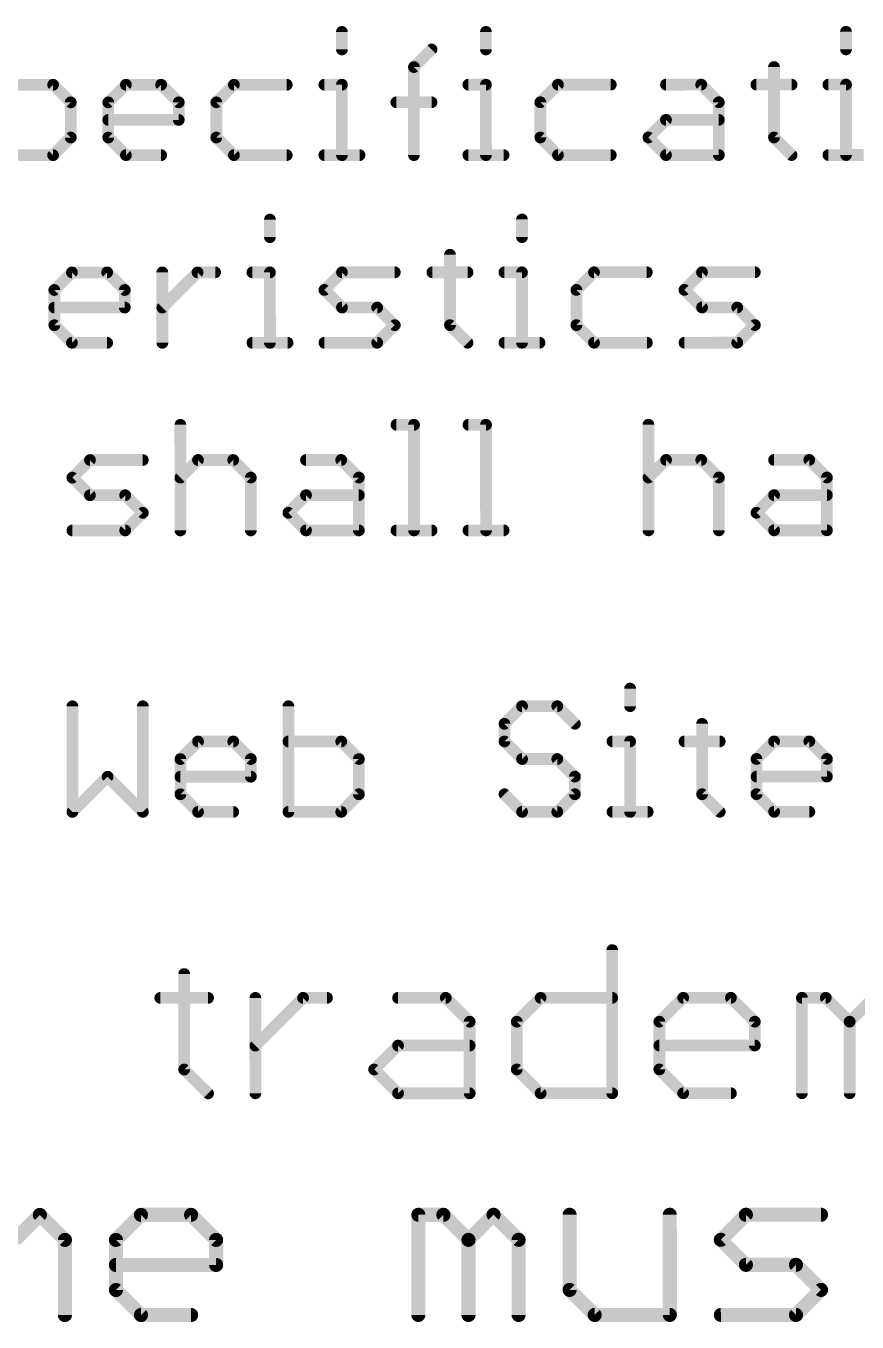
# Model space of a CAD drawing. Header units: millimetres. Extents: x -20 to 130, y -23 to 60.
# Drawn here: x 12.9 to 21.9, y -22.86 to -8.83 of the extents above; entities that cross this region are included whole.
import ezdxf

# ---------------------------------------------------------------- set-up
doc = ezdxf.new("R2010")
doc.units = ezdxf.units.MM
doc.header["$MEASUREMENT"] = 0
doc.layers.add('1', color=22, linetype='CONTINUOUS')

msp = doc.modelspace()

# ---------------------------------------------------------------- linework, layer by layer
at = {"layer": '1'}
for points, const_width in [([(16.35239, -8.89201, 1), (16.28889, -8.89202)], 0.0635), ([(17.91159, -8.89174, 1), (17.84809, -8.89175)], 0.0635), ([(21.80959, -8.89106, 1), (21.74609, -8.89107)], 0.0635), ([(16.28892, -9.08262, 1), (16.35242, -9.08261)], 0.0635), ([(17.31343, -9.10494, 1), (17.26852, -9.06005)], 0.0635), ([(17.84812, -9.08235, 1), (17.91162, -9.08234)], 0.0635), ([(21.74612, -9.08167, 1), (21.80962, -9.08166)], 0.0635), ([(17.13206, -9.27317, 1), (17.06856, -9.27318)], 0.0635), ([(17.07785, -9.25068, 1), (17.12276, -9.29557)], 0.0635), ([(21.03006, -9.27249, 1), (20.96656, -9.2725)], 0.0635), ([(13.21629, -9.44206, 1), (13.17139, -9.48696)], 0.0635), ([(13.1939, -9.49626, 1), (13.19388, -9.43276)], 0.0635), ([(13.98198, -9.43262, 1), (13.982, -9.49612)], 0.0635), ([(14.00439, -9.48682, 1), (13.95949, -9.44193)], 0.0635), ([(14.38569, -9.44185, 1), (14.34079, -9.48676)], 0.0635), ([(14.3633, -9.49606, 1), (14.36328, -9.43256)], 0.0635), ([(15.15138, -9.43242, 1), (15.1514, -9.49592)], 0.0635), ([(15.17379, -9.48661, 1), (15.12889, -9.44172)], 0.0635), ([(15.7234, -9.49582, 1), (15.72338, -9.43232)], 0.0635), ([(16.13008, -9.43225, 1), (16.1301, -9.49575)], 0.0635), ([(16.35249, -9.46401, 1), (16.28899, -9.46402)], 0.0635), ([(16.3208, -9.49571, 1), (16.32078, -9.43221)], 0.0635), ([(17.68928, -9.43198, 1), (17.6893, -9.49548)], 0.0635), ([(17.91169, -9.46374, 1), (17.84819, -9.46375)], 0.0635), ([(17.88, -9.49544, 1), (17.87998, -9.43194)], 0.0635), ([(18.65958, -9.43181, 1), (18.6596, -9.49531)], 0.0635), ([(18.68199, -9.486, 1), (18.63709, -9.44111)], 0.0635), ([(19.2315, -9.49521, 1), (19.23148, -9.43171)], 0.0635), ([(19.82898, -9.4316, 1), (19.829, -9.4951)], 0.0635), ([(20.23269, -9.44083, 1), (20.18779, -9.48574)], 0.0635), ([(20.2103, -9.49504, 1), (20.21028, -9.43154)], 0.0635), ([(20.80768, -9.43143, 1), (20.8077, -9.49493)], 0.0635), ([(21.189, -9.49487, 1), (21.18898, -9.43137)], 0.0635), ([(21.58728, -9.4313, 1), (21.5873, -9.4948)], 0.0635), ([(21.80969, -9.46306, 1), (21.74619, -9.46307)], 0.0635), ([(21.7779, -9.49476, 1), (21.77788, -9.43126)], 0.0635), ([(13.41632, -9.65512, 1), (13.35282, -9.65513)], 0.0635), ([(13.36213, -9.67763, 1), (13.40702, -9.63272)], 0.0635), ([(13.82312, -9.65505, 1), (13.75962, -9.65506)], 0.0635), ([(13.76892, -9.63266, 1), (13.81383, -9.67755)], 0.0635), ([(14.58572, -9.65492, 1), (14.52222, -9.65493)], 0.0635), ([(14.53153, -9.67743, 1), (14.57642, -9.63252)], 0.0635), ([(14.99252, -9.65485, 1), (14.92902, -9.65486)], 0.0635), ([(14.93832, -9.63246, 1), (14.98323, -9.67735)], 0.0635), ([(16.90972, -9.62281, 1), (16.90973, -9.68631)], 0.0635), ([(17.29103, -9.68625, 1), (17.29102, -9.62275)], 0.0635), ([(18.50062, -9.65423, 1), (18.43712, -9.65425)], 0.0635), ([(18.44642, -9.63184, 1), (18.49133, -9.67674)], 0.0635), ([(20.43272, -9.6539, 1), (20.36922, -9.65391)], 0.0635), ([(20.37853, -9.67641, 1), (20.42342, -9.6315)], 0.0635), ([(13.79135, -9.81396, 1), (13.79136, -9.87746)], 0.0635), ([(14.52226, -9.84563, 1), (14.58576, -9.84562)], 0.0635), ([(14.55406, -9.87732, 1), (14.55405, -9.81382)], 0.0635), ([(19.82905, -9.8129, 1), (19.82906, -9.8764)], 0.0635), ([(19.85146, -9.8671, 1), (19.80655, -9.82221)], 0.0635), ([(20.40096, -9.8763, 1), (20.40095, -9.8128)], 0.0635), ([(13.35289, -10.03643, 1), (13.41639, -10.03642)], 0.0635), ([(13.40709, -10.05892, 1), (13.36219, -10.01403)], 0.0635), ([(13.81389, -10.01395, 1), (13.76899, -10.05886)], 0.0635), ([(13.75969, -10.03636, 1), (13.82319, -10.03635)], 0.0635), ([(14.98329, -10.01375, 1), (14.93839, -10.05866)], 0.0635), ([(14.92909, -10.03616, 1), (14.99259, -10.03615)], 0.0635), ([(18.49139, -10.01314, 1), (18.44649, -10.05804)], 0.0635), ([(18.43719, -10.03555, 1), (18.50069, -10.03553)], 0.0635), ([(19.66079, -10.01293, 1), (19.61589, -10.05784)], 0.0635), ([(19.61589, -10.01294, 1), (19.66079, -10.05783)], 0.0635), ([(21.02089, -10.01269, 1), (20.97599, -10.0576)], 0.0635), ([(20.96669, -10.0351, 1), (21.03019, -10.03509)], 0.0635), ([(13.17152, -10.20466, 1), (13.21643, -10.24966)], 0.0635), ([(13.19403, -10.25896, 1), (13.19402, -10.19546)], 0.0635), ([(13.98212, -10.19532, 1), (13.98213, -10.25882)], 0.0635), ([(13.95963, -10.24953, 1), (14.00452, -10.20452)], 0.0635), ([(14.36343, -10.25876, 1), (14.36342, -10.19526)], 0.0635), ([(15.15152, -10.19512, 1), (15.15153, -10.25862)], 0.0635), ([(15.12903, -10.24932, 1), (15.17392, -10.20431)], 0.0635), ([(15.72353, -10.25852, 1), (15.72352, -10.19502)], 0.0635), ([(16.13022, -10.19495, 1), (16.13023, -10.25845)], 0.0635), ([(16.28912, -10.22662, 1), (16.35262, -10.22661)], 0.0635), ([(16.51153, -10.25838, 1), (16.51152, -10.19488)], 0.0635), ([(17.06872, -10.22648, 1), (17.13222, -10.22647)], 0.0635), ([(17.68942, -10.19468, 1), (17.68943, -10.25818)], 0.0635), ([(17.84832, -10.22635, 1), (17.91182, -10.22634)], 0.0635), ([(18.07073, -10.25811, 1), (18.07072, -10.19461)], 0.0635), ([(18.65972, -10.19451, 1), (18.65973, -10.25801)], 0.0635), ([(18.63723, -10.24871, 1), (18.68212, -10.2037)], 0.0635), ([(19.23163, -10.25791, 1), (19.23162, -10.19441)], 0.0635), ([(19.82912, -10.1943, 1), (19.82913, -10.2578)], 0.0635), ([(19.80663, -10.24851, 1), (19.85152, -10.2035)], 0.0635), ([(20.36932, -10.22591, 1), (20.43282, -10.2259)], 0.0635), ([(20.40103, -10.2577, 1), (20.40102, -10.1942)], 0.0635), ([(21.16673, -10.24827, 1), (21.21162, -10.20326)], 0.0635), ([(21.58742, -10.194, 1), (21.58743, -10.2575)], 0.0635), ([(21.74632, -10.22567, 1), (21.80982, -10.22566)], 0.0635), ([(15.57314, -10.92415, 1), (15.50964, -10.92416)], 0.0635), ([(18.30174, -10.92367, 1), (18.23824, -10.92368)], 0.0635), ([(15.50968, -11.11476, 1), (15.57318, -11.11475)], 0.0635), ([(18.23828, -11.11428, 1), (18.30178, -11.11427)], 0.0635), ([(17.52221, -11.30511, 1), (17.45871, -11.30512)], 0.0635), ([(13.39764, -11.46472, 1), (13.39765, -11.52822)], 0.0635), ([(13.42005, -11.51892, 1), (13.37514, -11.47403)], 0.0635), ([(13.80134, -11.47395, 1), (13.75645, -11.51886)], 0.0635), ([(13.77895, -11.52816, 1), (13.77894, -11.46466)], 0.0635), ([(14.40814, -11.49635, 1), (14.34464, -11.49636)], 0.0635), ([(14.75764, -11.46449, 1), (14.75765, -11.52799)], 0.0635), ([(14.78015, -11.51868, 1), (14.73524, -11.47379)], 0.0635), ([(14.94835, -11.52795, 1), (14.94834, -11.46445)], 0.0635), ([(15.35084, -11.46438, 1), (15.35085, -11.52788)], 0.0635), ([(15.57324, -11.49615, 1), (15.50974, -11.49616)], 0.0635), ([(15.54155, -11.52785, 1), (15.54154, -11.46435)], 0.0635), ([(16.32114, -11.46421, 1), (16.32115, -11.52771)], 0.0635), ([(16.34355, -11.51841, 1), (16.29864, -11.47352)], 0.0635), ([(16.89305, -11.52761, 1), (16.89304, -11.46411)], 0.0635), ([(17.29984, -11.46404, 1), (17.29985, -11.52754)], 0.0635), ([(17.68115, -11.52748, 1), (17.68114, -11.46398)], 0.0635), ([(18.07944, -11.46391, 1), (18.07945, -11.52741)], 0.0635), ([(18.30184, -11.49567, 1), (18.23834, -11.49568)], 0.0635), ([(18.27015, -11.52737, 1), (18.27014, -11.46387)], 0.0635), ([(19.04974, -11.46374, 1), (19.04975, -11.52724)], 0.0635), ([(19.07215, -11.51793, 1), (19.02724, -11.47304)], 0.0635), ([(19.62165, -11.52714, 1), (19.62164, -11.46364)], 0.0635), ([(20.21904, -11.46353, 1), (20.21905, -11.52703)], 0.0635), ([(20.24155, -11.51773, 1), (20.19664, -11.47284)], 0.0635), ([(20.79105, -11.52693, 1), (20.79104, -11.46343)], 0.0635), ([(13.23878, -11.68715, 1), (13.17528, -11.68716)], 0.0635), ([(13.18457, -11.66476, 1), (13.22948, -11.70965)], 0.0635), ([(14.00138, -11.68702, 1), (13.93788, -11.68703)], 0.0635), ([(13.94718, -11.70953, 1), (13.99207, -11.66462)], 0.0635), ([(16.15287, -11.66424, 1), (16.10798, -11.70915)], 0.0635), ([(16.10797, -11.66425, 1), (16.15288, -11.70914)], 0.0635), ([(18.89078, -11.68617, 1), (18.82728, -11.68618)], 0.0635), ([(18.83657, -11.66378, 1), (18.88148, -11.70867)], 0.0635), ([(20.05087, -11.66356, 1), (20.00598, -11.70847)], 0.0635), ([(20.00597, -11.66357, 1), (20.05088, -11.70846)], 0.0635), ([(13.20701, -11.84606, 1), (13.20702, -11.90956)], 0.0635), ([(13.93791, -11.87773, 1), (14.00141, -11.87772)], 0.0635), ([(13.96972, -11.90943, 1), (13.96971, -11.84593)], 0.0635), ([(14.35401, -11.85516, 1), (14.39892, -11.90005)], 0.0635), ([(16.32121, -11.84551, 1), (16.32122, -11.90901)], 0.0635), ([(16.29872, -11.89972, 1), (16.34361, -11.85481)], 0.0635), ([(16.72491, -11.85474, 1), (16.68002, -11.89965)], 0.0635), ([(16.70252, -11.90895, 1), (16.70251, -11.84545)], 0.0635), ([(20.21911, -11.84483, 1), (20.21912, -11.90833)], 0.0635), ([(20.19672, -11.89904, 1), (20.24161, -11.85413)], 0.0635), ([(20.62291, -11.85406, 1), (20.57802, -11.89897)], 0.0635), ([(20.60052, -11.90827, 1), (20.60051, -11.84477)], 0.0635), ([(13.17534, -12.06846, 1), (13.23884, -12.06845)], 0.0635), ([(13.22954, -12.04605, 1), (13.18465, -12.09096)], 0.0635), ([(16.91565, -12.09031, 1), (16.87074, -12.04542)], 0.0635), ([(16.87075, -12.09032, 1), (16.91564, -12.04541)], 0.0635), ([(17.45884, -12.06772, 1), (17.52234, -12.06771)], 0.0635), ([(17.51304, -12.04531, 1), (17.46815, -12.09021)], 0.0635), ([(18.82734, -12.06748, 1), (18.89084, -12.06747)], 0.0635), ([(18.88154, -12.04507, 1), (18.83665, -12.08998)], 0.0635), ([(20.81365, -12.08963, 1), (20.76874, -12.04474)], 0.0635), ([(20.76875, -12.08964, 1), (20.81364, -12.04473)], 0.0635), ([(13.39777, -12.22742, 1), (13.39778, -12.29092)], 0.0635), ([(13.37528, -12.28163, 1), (13.42017, -12.23662)], 0.0635), ([(13.77908, -12.29086, 1), (13.77907, -12.22736)], 0.0635), ([(15.35097, -12.22708, 1), (15.35098, -12.29058)], 0.0635), ([(15.73228, -12.29052, 1), (15.73227, -12.22702)], 0.0635), ([(16.13057, -12.22695, 1), (16.13058, -12.29045)], 0.0635), ([(16.68007, -12.23605, 1), (16.72498, -12.28104)], 0.0635), ([(16.70258, -12.29035, 1), (16.70257, -12.22685)], 0.0635), ([(17.65888, -12.28088, 1), (17.70377, -12.23587)], 0.0635), ([(18.07957, -12.22661, 1), (18.07958, -12.29011)], 0.0635), ([(18.46088, -12.29004, 1), (18.46087, -12.22654)], 0.0635), ([(19.04987, -12.22644, 1), (19.04988, -12.28994)], 0.0635), ([(19.02738, -12.28064, 1), (19.07227, -12.23563)], 0.0635), ([(19.62178, -12.28984, 1), (19.62177, -12.22634)], 0.0635), ([(20.02857, -12.22627, 1), (20.02858, -12.28977)], 0.0635), ([(20.57807, -12.23537, 1), (20.62298, -12.28036)], 0.0635), ([(20.60058, -12.28967, 1), (20.60057, -12.22617)], 0.0635), ([(14.34478, -12.25896, 1), (14.40828, -12.25895)], 0.0635), ([(15.50988, -12.25876, 1), (15.57338, -12.25875)], 0.0635), ([(18.23848, -12.25828, 1), (18.30198, -12.25827)], 0.0635), ([(14.60323, -13.14691, 1), (14.53973, -13.14693)], 0.0635), ([(16.91033, -13.11481, 1), (16.91034, -13.17831)], 0.0635), ([(17.13273, -13.14647, 1), (17.06923, -13.14648)], 0.0635), ([(17.10104, -13.17828, 1), (17.10103, -13.11478)], 0.0635), ([(17.68993, -13.11468, 1), (17.68994, -13.17818)], 0.0635), ([(17.91233, -13.14634, 1), (17.84883, -13.14635)], 0.0635), ([(17.88064, -13.17814, 1), (17.88063, -13.11464)], 0.0635), ([(19.67063, -13.14603, 1), (19.60713, -13.14604)], 0.0635), ([(13.59289, -13.49669, 1), (13.59291, -13.56019)], 0.0635), ([(13.6153, -13.55089, 1), (13.5704, -13.50599)], 0.0635), ([(14.1649, -13.56009, 1), (14.16489, -13.49659)], 0.0635), ([(14.76229, -13.49649, 1), (14.7623, -13.55999)], 0.0635), ([(14.7847, -13.55068, 1), (14.7398, -13.50579)], 0.0635), ([(15.166, -13.50572, 1), (15.1211, -13.55062)], 0.0635), ([(15.1436, -13.55992, 1), (15.14359, -13.49642)], 0.0635), ([(15.93169, -13.49628, 1), (15.9317, -13.55978)], 0.0635), ([(16.3354, -13.50551, 1), (16.2905, -13.55042)], 0.0635), ([(16.313, -13.55972, 1), (16.31299, -13.49622)], 0.0635), ([(19.82959, -13.4956, 1), (19.8296, -13.5591)], 0.0635), ([(19.8521, -13.5498, 1), (19.8072, -13.50491)], 0.0635), ([(20.2334, -13.50483, 1), (20.1885, -13.54974)], 0.0635), ([(20.211, -13.55904, 1), (20.21099, -13.49554)], 0.0635), ([(20.99899, -13.4954, 1), (20.999, -13.5589)], 0.0635), ([(21.4028, -13.50463, 1), (21.3579, -13.54954)], 0.0635), ([(21.3804, -13.55883, 1), (21.38039, -13.49533)], 0.0635), ([(13.42473, -13.69672, 1), (13.37974, -13.74163)], 0.0635), ([(13.37973, -13.69673, 1), (13.42474, -13.74162)], 0.0635), ([(14.54913, -13.69652, 1), (14.59404, -13.74142)], 0.0635), ([(15.36603, -13.71878, 1), (15.30253, -13.71879)], 0.0635), ([(15.31184, -13.74129, 1), (15.35673, -13.69638)], 0.0635), ([(16.53543, -13.71858, 1), (16.47193, -13.71859)], 0.0635), ([(16.48124, -13.74109, 1), (16.52613, -13.69618)], 0.0635), ([(19.61653, -13.69564, 1), (19.66144, -13.74053)], 0.0635), ([(20.43343, -13.7179, 1), (20.36993, -13.71791)], 0.0635), ([(20.37924, -13.74041, 1), (20.42413, -13.6955)], 0.0635), ([(21.60283, -13.71769, 1), (21.53933, -13.7177)], 0.0635), ([(21.54864, -13.7402, 1), (21.59353, -13.69529)], 0.0635), ([(13.59296, -13.87799, 1), (13.59297, -13.94149)], 0.0635), ([(13.57047, -13.93219, 1), (13.61536, -13.88729)], 0.0635), ([(13.99666, -13.88722, 1), (13.95177, -13.93213)], 0.0635), ([(13.97427, -13.94142, 1), (13.97426, -13.87792)], 0.0635), ([(15.93176, -13.87758, 1), (15.93177, -13.94108)], 0.0635), ([(15.95417, -13.93178, 1), (15.90926, -13.88689)], 0.0635), ([(16.50367, -13.94098, 1), (16.50366, -13.87748)], 0.0635), ([(20.99906, -13.8767, 1), (20.99907, -13.9402)], 0.0635), ([(21.02157, -13.93089, 1), (20.97666, -13.886)], 0.0635), ([(21.57107, -13.9401, 1), (21.57106, -13.8766)], 0.0635), ([(20.8309, -14.07673, 1), (20.786, -14.12164)], 0.0635), ([(14.1874, -14.12279, 1), (14.1425, -14.0779)], 0.0635), ([(14.1425, -14.1228, 1), (14.1874, -14.07789)], 0.0635), ([(15.7635, -14.07761, 1), (15.7186, -14.12252)], 0.0635), ([(15.7186, -14.07762, 1), (15.7635, -14.12251)], 0.0635), ([(20.786, -14.07674, 1), (20.8309, -14.12163)], 0.0635), ([(13.40233, -14.25942, 1), (13.40234, -14.32292)], 0.0635), ([(13.95183, -14.26853, 1), (13.99674, -14.31352)], 0.0635), ([(13.97434, -14.32282, 1), (13.97433, -14.25932)], 0.0635), ([(14.53993, -14.29093, 1), (14.60343, -14.29091)], 0.0635), ([(15.30263, -14.29079, 1), (15.36613, -14.29078)], 0.0635), ([(15.93183, -14.25898, 1), (15.93184, -14.32248)], 0.0635), ([(15.90934, -14.31319, 1), (15.95423, -14.26818)], 0.0635), ([(16.47203, -14.29059, 1), (16.53553, -14.29058)], 0.0635), ([(16.50374, -14.32238, 1), (16.50373, -14.25888)], 0.0635), ([(16.91053, -14.25881, 1), (16.91054, -14.32231)], 0.0635), ([(17.06943, -14.29048, 1), (17.13293, -14.29047)], 0.0635), ([(17.29184, -14.32225, 1), (17.29183, -14.25875)], 0.0635), ([(17.69013, -14.25868, 1), (17.69014, -14.32218)], 0.0635), ([(17.84903, -14.29035, 1), (17.91253, -14.29034)], 0.0635), ([(18.07144, -14.32211, 1), (18.07143, -14.25861)], 0.0635), ([(19.60733, -14.29004, 1), (19.67083, -14.29003)], 0.0635), ([(20.37003, -14.28991, 1), (20.43353, -14.2899)], 0.0635), ([(20.99913, -14.2581, 1), (20.99914, -14.3216)], 0.0635), ([(20.97674, -14.3123, 1), (21.02163, -14.26729)], 0.0635), ([(21.53943, -14.2897, 1), (21.60293, -14.28969)], 0.0635), ([(21.57114, -14.3215, 1), (21.57113, -14.258)], 0.0635), ([(19.47203, -16.00346, 1), (19.40853, -16.00348)], 0.0635), ([(13.43446, -16.19512, 1), (13.37096, -16.19513)], 0.0635), ([(14.19706, -16.19499, 1), (14.13356, -16.195)], 0.0635), ([(15.77316, -16.19471, 1), (15.70966, -16.19472)], 0.0635), ([(18.27096, -16.16257, 1), (18.27097, -16.22607)], 0.0635), ([(18.29337, -16.21677, 1), (18.24846, -16.17188)], 0.0635), ([(18.67466, -16.1718, 1), (18.62977, -16.21671)], 0.0635), ([(18.65227, -16.22601, 1), (18.65226, -16.16251)], 0.0635), ([(19.40856, -16.19408, 1), (19.47206, -16.19406)], 0.0635), ([(18.112, -16.385, 1), (18.0485, -16.38501)], 0.0635), ([(18.05779, -16.36251, 1), (18.1027, -16.4074)], 0.0635), ([(18.8205, -16.40728, 1), (18.86539, -16.36237)], 0.0635), ([(20.2517, -16.38463, 1), (20.1882, -16.38464)], 0.0635), ([(14.76283, -16.54449, 1), (14.76284, -16.60799)], 0.0635), ([(14.78524, -16.59868, 1), (14.74033, -16.55379)], 0.0635), ([(15.16653, -16.55372, 1), (15.12164, -16.59862)], 0.0635), ([(15.14414, -16.60792, 1), (15.14413, -16.54442)], 0.0635), ([(15.74153, -16.54432, 1), (15.74154, -16.60782)], 0.0635), ([(16.33593, -16.55351, 1), (16.29104, -16.59842)], 0.0635), ([(16.31354, -16.60772, 1), (16.31353, -16.54422)], 0.0635), ([(18.10273, -16.5532, 1), (18.05784, -16.59811)], 0.0635), ([(18.04853, -16.57571, 1), (18.11203, -16.5757)], 0.0635), ([(19.24973, -16.5437, 1), (19.24974, -16.6072)], 0.0635), ([(19.47213, -16.57546, 1), (19.40863, -16.57548)], 0.0635), ([(19.44034, -16.60717, 1), (19.44033, -16.54367)], 0.0635), ([(20.02933, -16.54357, 1), (20.02934, -16.60707)], 0.0635), ([(20.41064, -16.607, 1), (20.41063, -16.5435)], 0.0635), ([(20.99953, -16.5434, 1), (20.99954, -16.6069)], 0.0635), ([(21.02204, -16.59759, 1), (20.97713, -16.5527)], 0.0635), ([(21.40333, -16.55263, 1), (21.35844, -16.59754)], 0.0635), ([(21.38094, -16.60683, 1), (21.38093, -16.54333)], 0.0635), ([(18.27106, -16.73457, 1), (18.27107, -16.79807)], 0.0635), ([(18.67476, -16.7438, 1), (18.62987, -16.78871)], 0.0635), ([(18.65237, -16.79801, 1), (18.65236, -16.73451)], 0.0635), ([(20.84066, -16.76583, 1), (20.77716, -16.76584)], 0.0635), ([(21.60336, -16.76569, 1), (21.53986, -16.7657)], 0.0635), ([(14.54966, -16.74452, 1), (14.59467, -16.78942)], 0.0635), ([(14.60396, -16.76691, 1), (14.54046, -16.76693)], 0.0635), ([(15.36656, -16.76678, 1), (15.30306, -16.76679)], 0.0635), ([(15.31237, -16.78929, 1), (15.35726, -16.74438)], 0.0635), ([(16.53596, -16.76658, 1), (16.47246, -16.76659)], 0.0635), ([(16.48177, -16.78909, 1), (16.52666, -16.74418)], 0.0635), ([(18.24857, -16.78878, 1), (18.29346, -16.74387)], 0.0635), ([(20.78646, -16.74344, 1), (20.83137, -16.78833)], 0.0635), ([(21.54917, -16.7882, 1), (21.59406, -16.74329)], 0.0635), ([(13.80659, -16.93525, 1), (13.7617, -16.98016)], 0.0635), ([(13.8066, -16.98015, 1), (13.76169, -16.93526)], 0.0635), ([(14.57219, -16.92582, 1), (14.5722, -16.98932)], 0.0635), ([(15.3031, -16.95749, 1), (15.3666, -16.95748)], 0.0635), ([(15.3349, -16.98919, 1), (15.33489, -16.92569)], 0.0635), ([(18.8748, -16.95687, 1), (18.8113, -16.95688)], 0.0635), ([(18.8206, -16.97928, 1), (18.86549, -16.93437)], 0.0635), ([(20.80899, -16.92473, 1), (20.809, -16.98823)], 0.0635), ([(21.5399, -16.9564, 1), (21.6034, -16.95639)], 0.0635), ([(21.5716, -16.9881, 1), (21.57159, -16.9246)], 0.0635), ([(14.59473, -17.12582, 1), (14.54974, -17.17072)], 0.0635), ([(14.54053, -17.14823, 1), (14.60403, -17.14821)], 0.0635), ([(16.47253, -17.14789, 1), (16.53603, -17.14788)], 0.0635), ([(16.52674, -17.17038, 1), (16.48183, -17.12549)], 0.0635), ([(18.10283, -17.1252, 1), (18.05794, -17.17011)], 0.0635), ([(18.81133, -17.14748, 1), (18.87483, -17.14747)], 0.0635), ([(18.86554, -17.16997, 1), (18.82063, -17.12508)], 0.0635), ([(20.24253, -17.12483, 1), (20.19764, -17.16974)], 0.0635), ([(20.18833, -17.14724, 1), (20.25183, -17.14723)], 0.0635), ([(20.83143, -17.12473, 1), (20.78654, -17.16964)], 0.0635), ([(20.77723, -17.14714, 1), (20.84073, -17.14713)], 0.0635), ([(13.38046, -17.31663, 1), (13.42537, -17.36162)], 0.0635), ([(13.37116, -17.33913, 1), (13.43466, -17.33912)], 0.0635), ([(14.13376, -17.339, 1), (14.19726, -17.33899)], 0.0635), ([(14.14307, -17.36149, 1), (14.18796, -17.31649)], 0.0635), ([(14.76296, -17.30719, 1), (14.76297, -17.37059)], 0.0635), ([(14.74047, -17.36139, 1), (14.78536, -17.31638)], 0.0635), ([(15.14427, -17.37052, 1), (15.14426, -17.30712)], 0.0635), ([(15.70986, -17.33872, 1), (15.77336, -17.33871)], 0.0635), ([(15.74166, -17.30702, 1), (15.74167, -17.37042)], 0.0635), ([(16.29116, -17.31612, 1), (16.33607, -17.36111)], 0.0635), ([(16.31367, -17.37032, 1), (16.31366, -17.30692)], 0.0635), ([(18.27116, -17.30657, 1), (18.27117, -17.36997)], 0.0635), ([(18.24867, -17.36078, 1), (18.29356, -17.31577)], 0.0635), ([(18.62996, -17.31571, 1), (18.67487, -17.3607)], 0.0635), ([(18.65247, -17.36991, 1), (18.65246, -17.30651)], 0.0635), ([(19.24986, -17.3064, 1), (19.24987, -17.3698)], 0.0635), ([(19.40876, -17.33808, 1), (19.47226, -17.33806)], 0.0635), ([(19.63117, -17.36974, 1), (19.63116, -17.30634)], 0.0635), ([(20.38837, -17.3604, 1), (20.43326, -17.3154)], 0.0635), ([(20.99966, -17.3061, 1), (20.99967, -17.3695)], 0.0635), ([(20.97727, -17.3603, 1), (21.02216, -17.31529)], 0.0635), ([(21.38107, -17.36943, 1), (21.38106, -17.30603)], 0.0635), ([(19.27883, -18.8354, 1), (19.21533, -18.83541)], 0.0635), ([(14.64457, -19.09461, 1), (14.58107, -19.09462)], 0.0635), ([(14.35441, -19.32136, 1), (14.35442, -19.38486)], 0.0635), ([(14.87132, -19.38477, 1), (14.87131, -19.32127)], 0.0635), ([(15.41522, -19.35297, 1), (15.35172, -19.35298)], 0.0635), ([(15.90031, -19.32109, 1), (15.90032, -19.38459)], 0.0635), ([(15.92282, -19.37528, 1), (15.87791, -19.33039)], 0.0635), ([(16.15882, -19.38454, 1), (16.15881, -19.32104)], 0.0635), ([(16.92821, -19.32091, 1), (16.92822, -19.38441)], 0.0635), ([(17.46761, -19.33011, 1), (17.42272, -19.37502)], 0.0635), ([(17.44512, -19.38432, 1), (17.44511, -19.32082)], 0.0635), ([(18.47181, -19.32064, 1), (18.47182, -19.38414)], 0.0635), ([(18.49432, -19.37484, 1), (18.44941, -19.32994)], 0.0635), ([(19.24722, -19.384, 1), (19.24721, -19.3205)], 0.0635), ([(20.01541, -19.32037, 1), (20.01542, -19.38387)], 0.0635), ([(20.03792, -19.37457, 1), (19.99301, -19.32967)], 0.0635), ([(20.55481, -19.32958, 1), (20.50992, -19.37448)], 0.0635), ([(20.53232, -19.38378, 1), (20.53231, -19.32028)], 0.0635), ([(21.33232, -19.35194, 1), (21.26882, -19.35195)], 0.0635), ([(21.30061, -19.32015, 1), (21.30062, -19.38365)], 0.0635), ([(21.58151, -19.3294, 1), (21.53662, -19.3743)], 0.0635), ([(21.55902, -19.3836, 1), (21.55901, -19.3201)], 0.0635), ([(17.73536, -19.61097, 1), (17.67186, -19.61098)], 0.0635), ([(17.68117, -19.63348, 1), (17.72606, -19.58857)], 0.0635), ([(18.24516, -19.61088, 1), (18.18166, -19.61089)], 0.0635), ([(18.19096, -19.58849, 1), (18.23587, -19.63338)], 0.0635), ([(19.78876, -19.61061, 1), (19.72526, -19.61062)], 0.0635), ([(19.73456, -19.58822, 1), (19.77947, -19.63311)], 0.0635), ([(20.82256, -19.61043, 1), (20.75906, -19.61044)], 0.0635), ([(20.76837, -19.63294, 1), (20.81326, -19.58803)], 0.0635), ([(21.84926, -19.61025, 1), (21.78576, -19.61026)], 0.0635), ([(21.79506, -19.58786, 1), (21.83996, -19.63275)], 0.0635), ([(21.79506, -19.63276, 1), (21.83996, -19.58785)], 0.0635), ([(15.3611, -19.84738, 1), (15.40601, -19.89227)], 0.0635), ([(16.9283, -19.83781, 1), (16.92831, -19.90131)], 0.0635), ([(16.95081, -19.892, 1), (16.9059, -19.84711)], 0.0635), ([(17.70371, -19.90117, 1), (17.7037, -19.83767)], 0.0635), ([(19.7571, -19.83732, 1), (19.75711, -19.90082)], 0.0635), ([(20.75911, -19.86894, 1), (20.82261, -19.86893)], 0.0635), ([(20.79091, -19.90063, 1), (20.7909, -19.83713)], 0.0635), ([(14.63545, -20.10601, 1), (14.59056, -20.15092)], 0.0635), ([(16.69235, -20.10565, 1), (16.64746, -20.15056)], 0.0635), ([(18.23595, -20.10538, 1), (18.19106, -20.15029)], 0.0635), ([(19.77955, -20.10511, 1), (19.73466, -20.15002)], 0.0635), ([(14.58125, -20.12842, 1), (14.64475, -20.12841)], 0.0635), ([(16.64745, -20.10566, 1), (16.69236, -20.15055)], 0.0635), ([(18.18175, -20.12779, 1), (18.24525, -20.12778)], 0.0635), ([(19.72535, -20.12752, 1), (19.78885, -20.12751)], 0.0635), ([(14.849, -20.40937, 1), (14.89389, -20.36436)], 0.0635), ([(16.92839, -20.35481, 1), (16.9284, -20.41831)], 0.0635), ([(16.906, -20.40901, 1), (16.95089, -20.364)], 0.0635), ([(17.7038, -20.41817, 1), (17.70379, -20.35467)], 0.0635), ([(18.47199, -20.35454, 1), (18.472, -20.41804)], 0.0635), ([(18.4496, -20.40874, 1), (18.49449, -20.36374)], 0.0635), ([(19.2474, -20.4179, 1), (19.24739, -20.3544)], 0.0635), ([(20.01559, -20.35427, 1), (20.0156, -20.41777)], 0.0635), ([(19.9932, -20.40847, 1), (20.03809, -20.36347)], 0.0635), ([(20.5325, -20.41768, 1), (20.53249, -20.35418)], 0.0635), ([(15.3519, -20.38678, 1), (15.4154, -20.38677)], 0.0635), ([(17.672, -20.38638, 1), (17.7355, -20.38637)], 0.0635), ([(19.2156, -20.38611, 1), (19.2791, -20.3861)], 0.0635), ([(21.269, -20.38575, 1), (21.3325, -20.38574)], 0.0635), ([(21.7859, -20.38566, 1), (21.8494, -20.38565)], 0.0635), ([(13.07732, -21.67588, 1), (13.02343, -21.72979)], 0.0762), ([(13.07733, -21.72978, 1), (13.02342, -21.67589)], 0.0762), ([(14.14522, -21.66449, 1), (14.14523, -21.74069)], 0.0762), ([(14.17213, -21.72959, 1), (14.11822, -21.6757)], 0.0762), ([(14.71452, -21.6756, 1), (14.66063, -21.7295)], 0.0762), ([(14.68753, -21.7406, 1), (14.68752, -21.6644)], 0.0762), ([(17.18643, -21.70206, 1), (17.11023, -21.70208)], 0.0762), ([(17.14832, -21.66397, 1), (17.14833, -21.74017)], 0.0762), ([(17.44642, -21.67512, 1), (17.39263, -21.72903)], 0.0762), ([(17.41953, -21.74012, 1), (17.41952, -21.66392)], 0.0762), ([(17.98882, -21.67502, 1), (17.93493, -21.72893)], 0.0762), ([(17.98883, -21.72892, 1), (17.93492, -21.67503)], 0.0762), ([(18.82363, -21.70178, 1), (18.74743, -21.70179)], 0.0762), ([(19.90833, -21.70159, 1), (19.83213, -21.7016)], 0.0762), ([(20.69382, -21.66335, 1), (20.69383, -21.73955)], 0.0762), ([(20.72083, -21.72845, 1), (20.66692, -21.67456)], 0.0762), ([(21.50733, -21.73941, 1), (21.50732, -21.66321)], 0.0762), ([(13.35967, -21.97393, 1), (13.28347, -21.97395)], 0.0762), ([(13.29468, -22.00084, 1), (13.34857, -21.94703)], 0.0762), ([(13.91217, -21.97384, 1), (13.83597, -21.97385)], 0.0762), ([(13.84717, -21.94695, 1), (13.90108, -22.00074)], 0.0762), ([(14.99687, -21.97365, 1), (14.92067, -21.97366)], 0.0762), ([(14.93178, -22.00056, 1), (14.98567, -21.94675)], 0.0762), ([(17.66377, -21.94628, 1), (17.71768, -22.00007)], 0.0762), ([(17.72887, -21.97317, 1), (17.65267, -21.97318)], 0.0762), ([(17.66378, -22.00008, 1), (17.71767, -21.94627)], 0.0762), ([(18.27117, -21.97307, 1), (18.19497, -21.97309)], 0.0762), ([(18.20618, -21.99999, 1), (18.25997, -21.94618)], 0.0762), ([(20.44967, -21.94579, 1), (20.39578, -21.9996)], 0.0762), ([(20.39577, -21.9458, 1), (20.44968, -21.99959)], 0.0762), ([(13.87411, -22.20694, 1), (13.87413, -22.28314)], 0.0762), ([(14.95883, -22.28295, 1), (14.95881, -22.20675)], 0.0762), ([(20.69391, -22.20575, 1), (20.69393, -22.28195)], 0.0762), ([(21.26322, -22.21675, 1), (21.20933, -22.27066)], 0.0762), ([(21.23623, -22.28186, 1), (21.23621, -22.20566)], 0.0762), ([(14.92072, -22.24486, 1), (14.99692, -22.24485)], 0.0762), ([(20.66703, -22.27076, 1), (20.72092, -22.21685)], 0.0762), ([(13.90116, -22.48924, 1), (13.84727, -22.54315)], 0.0762), ([(18.81256, -22.48838, 1), (18.75867, -22.54229)], 0.0762), ([(21.53437, -22.54181, 1), (21.48056, -22.48791)], 0.0762), ([(21.48057, -22.54181, 1), (21.53436, -22.48791)], 0.0762), ([(13.83607, -22.51615, 1), (13.91227, -22.51614)], 0.0762), ([(18.74757, -22.51529, 1), (18.82377, -22.51528)], 0.0762), ([(14.14541, -22.74919, 1), (14.14542, -22.82539)], 0.0762), ([(14.11842, -22.8142, 1), (14.17231, -22.76039)], 0.0762), ([(14.68772, -22.8253, 1), (14.68771, -22.7491)], 0.0762), ([(19.05691, -22.74834, 1), (19.05692, -22.82454)], 0.0762), ([(19.02992, -22.81334, 1), (19.08381, -22.75953)], 0.0762), ([(19.87042, -22.8244, 1), (19.87041, -22.7482)], 0.0762), ([(20.42281, -22.7481, 1), (20.42282, -22.8243)], 0.0762), ([(21.20941, -22.75916, 1), (21.26332, -22.81295)], 0.0762), ([(21.23632, -22.82416, 1), (21.23631, -22.74796)], 0.0762), ([(13.28362, -22.78745, 1), (13.35982, -22.78743)], 0.0762), ([(17.11042, -22.78678, 1), (17.18662, -22.78676)], 0.0762), ([(17.65282, -22.78668, 1), (17.72902, -22.78667)], 0.0762), ([(18.19512, -22.78659, 1), (18.27132, -22.78657)], 0.0762), ([(19.83232, -22.7863, 1), (19.90852, -22.78629)], 0.0762)]:
    msp.add_lwpolyline(points, format="xyb", dxfattribs=dict(at, const_width=const_width))
for points, const_width in [([(16.32069, -8.89201), (16.32072, -9.08261)], 0.127), ([(17.87989, -8.89174), (17.87992, -9.08234)], 0.127), ([(21.77779, -8.89106), (21.77782, -9.08166)], 0.127), ([(17.10036, -9.27318), (17.29092, -9.08245)], 0.127), ([(17.10052, -10.22648), (17.10036, -9.27318)], 0.127), ([(20.99826, -9.2725), (20.99839, -10.0351)], 0.127), ([(12.62189, -9.46466), (13.19389, -9.46456)], 0.127), ([(13.19389, -9.46456), (13.38462, -9.65513)], 0.127), ([(13.79132, -9.65506), (13.98199, -9.46442)], 0.127), ([(13.98199, -9.46442), (14.36329, -9.46436)], 0.127), ([(14.36329, -9.46436), (14.55402, -9.65492)], 0.127), ([(15.15139, -9.46422), (14.96072, -9.65485)], 0.127), ([(15.72339, -9.46412), (15.15139, -9.46422)], 0.127), ([(16.13009, -9.46405), (16.32079, -9.46401)], 0.127), ([(16.32079, -9.46401), (16.32092, -10.22661)], 0.127), ([(17.68929, -9.46378), (17.87999, -9.46374)], 0.127), ([(17.87999, -9.46374), (17.88012, -10.22634)], 0.127), ([(18.65959, -9.46361), (18.46892, -9.65424)], 0.127), ([(19.23149, -9.46351), (18.65959, -9.46361)], 0.127), ([(19.82899, -9.4634), (20.21029, -9.46334)], 0.127), ([(20.21029, -9.46334), (20.40092, -9.6539)], 0.127), ([(20.80769, -9.46323), (21.18899, -9.46317)], 0.127), ([(21.58729, -9.4631), (21.77789, -9.46306)], 0.127), ([(21.77789, -9.46306), (21.77802, -10.22566)], 0.127), ([(13.38462, -9.65513), (13.38469, -10.03643)], 0.127), ([(13.79139, -10.03636), (13.79132, -9.65506)], 0.127), ([(14.55402, -9.65492), (14.55406, -9.84562)], 0.127), ([(14.96072, -9.65485), (14.96079, -10.03615)], 0.127), ([(16.90972, -9.65451), (17.29102, -9.65445)], 0.127), ([(18.46892, -9.65424), (18.46899, -10.03554)], 0.127), ([(20.40092, -9.6539), (20.40102, -10.2259)], 0.127), ([(14.55406, -9.84562), (13.79136, -9.84576)], 0.127), ([(19.63839, -10.03534), (19.82906, -9.8447)], 0.127), ([(19.82906, -9.8447), (20.40096, -9.8446)], 0.127), ([(13.38469, -10.03643), (13.19402, -10.22716)], 0.127), ([(13.98212, -10.22702), (13.79139, -10.03636)], 0.127), ([(14.96079, -10.03615), (15.15152, -10.22682)], 0.127), ([(18.46899, -10.03554), (18.65972, -10.22621)], 0.127), ([(19.82912, -10.226), (19.63839, -10.03534)], 0.127), ([(20.99839, -10.0351), (21.18912, -10.22577)], 0.127), ([(13.19402, -10.22716), (12.62202, -10.22726)], 0.127), ([(14.36342, -10.22696), (13.98212, -10.22702)], 0.127), ([(15.15152, -10.22682), (15.72352, -10.22672)], 0.127), ([(16.13022, -10.22665), (16.51152, -10.22658)], 0.127), ([(17.68942, -10.22638), (18.07072, -10.22631)], 0.127), ([(18.65972, -10.22621), (19.23162, -10.22611)], 0.127), ([(20.40102, -10.2259), (19.82912, -10.226)], 0.127), ([(21.58742, -10.2257), (21.96872, -10.22563)], 0.127), ([(15.54144, -10.92415), (15.54148, -11.11475)], 0.127), ([(18.27004, -10.92367), (18.27008, -11.11427)], 0.127), ([(17.49051, -11.30511), (17.49064, -12.06771)], 0.127), ([(13.20698, -11.68716), (13.39764, -11.49652)], 0.127), ([(13.39764, -11.49652), (13.77894, -11.49646)], 0.127), ([(13.77894, -11.49646), (13.96968, -11.68703)], 0.127), ([(14.37648, -12.25895), (14.37634, -11.49635)], 0.127), ([(14.37641, -11.87765), (14.75764, -11.49629)], 0.127), ([(14.75764, -11.49629), (14.94834, -11.49625)], 0.127), ([(15.35084, -11.49618), (15.54154, -11.49615)], 0.127), ([(15.54154, -11.49615), (15.54168, -12.25875)], 0.127), ([(16.13048, -11.68665), (16.32114, -11.49601)], 0.127), ([(16.32114, -11.49601), (16.89304, -11.49591)], 0.127), ([(17.29984, -11.49584), (17.68114, -11.49578)], 0.127), ([(18.07944, -11.49571), (18.27014, -11.49567)], 0.127), ([(18.27014, -11.49567), (18.27028, -12.25827)], 0.127), ([(19.04974, -11.49554), (18.85908, -11.68617)], 0.127), ([(19.62164, -11.49544), (19.04974, -11.49554)], 0.127), ([(20.02848, -11.68597), (20.21904, -11.49533)], 0.127), ([(20.21904, -11.49533), (20.79104, -11.49523)], 0.127), ([(13.20704, -12.06846), (13.20698, -11.68716)], 0.127), ([(13.96968, -11.68703), (13.96971, -11.87773)], 0.127), ([(16.32121, -11.87731), (16.13048, -11.68665)], 0.127), ([(18.85908, -11.68617), (18.85914, -12.06747)], 0.127), ([(20.21911, -11.87663), (20.02848, -11.68597)], 0.127), ([(13.96971, -11.87773), (13.20701, -11.87786)], 0.127), ([(16.70251, -11.87725), (16.32121, -11.87731)], 0.127), ([(16.89314, -12.06781), (16.70251, -11.87725)], 0.127), ([(20.60051, -11.87657), (20.21911, -11.87663)], 0.127), ([(20.79114, -12.06713), (20.60051, -11.87657)], 0.127), ([(13.39778, -12.25912), (13.20704, -12.06846)], 0.127), ([(16.70258, -12.25855), (16.89314, -12.06781)], 0.127), ([(17.49064, -12.06771), (17.68128, -12.25838)], 0.127), ([(18.85914, -12.06747), (19.04988, -12.25814)], 0.127), ([(20.60058, -12.25787), (20.79114, -12.06713)], 0.127), ([(13.77908, -12.25906), (13.39778, -12.25912)], 0.127), ([(15.35098, -12.25878), (15.73228, -12.25872)], 0.127), ([(16.13058, -12.25865), (16.70258, -12.25855)], 0.127), ([(18.07958, -12.25831), (18.46088, -12.25824)], 0.127), ([(19.04988, -12.25814), (19.62178, -12.25804)], 0.127), ([(20.02858, -12.25797), (20.60058, -12.25787)], 0.127), ([(14.57153, -13.14692), (14.57173, -14.29092)], 0.127), ([(16.91033, -13.14651), (17.10103, -13.14648)], 0.127), ([(17.10103, -13.14648), (17.10123, -14.29048)], 0.127), ([(17.68993, -13.14638), (17.88063, -13.14634)], 0.127), ([(17.88063, -13.14634), (17.88083, -14.29034)], 0.127), ([(19.63893, -13.14604), (19.63913, -14.29004)], 0.127), ([(13.40223, -13.71912), (13.5929, -13.52849)], 0.127), ([(13.5929, -13.52849), (14.1649, -13.52839)], 0.127), ([(14.57163, -13.71892), (14.7623, -13.52829)], 0.127), ([(14.7623, -13.52829), (15.1436, -13.52822)], 0.127), ([(15.1436, -13.52822), (15.33423, -13.71879)], 0.127), ([(15.9317, -13.52808), (16.313, -13.52802)], 0.127), ([(16.313, -13.52802), (16.50363, -13.71858)], 0.127), ([(19.63903, -13.71804), (19.8296, -13.5274)], 0.127), ([(19.8296, -13.5274), (20.211, -13.52734)], 0.127), ([(20.211, -13.52734), (20.40163, -13.7179)], 0.127), ([(20.999, -13.5272), (21.3804, -13.52713)], 0.127), ([(21.3804, -13.52713), (21.57103, -13.7177)], 0.127), ([(13.59297, -13.90979), (13.40223, -13.71912)], 0.127), ([(15.33423, -13.71879), (15.33433, -14.29079)], 0.127), ([(16.50363, -13.71858), (16.50373, -14.29058)], 0.127), ([(20.40163, -13.7179), (20.40173, -14.2899)], 0.127), ([(21.57103, -13.7177), (21.57113, -14.2897)], 0.127), ([(13.97427, -13.90972), (13.59297, -13.90979)], 0.127), ([(14.165, -14.10029), (13.97427, -13.90972)], 0.127), ([(15.7411, -14.10002), (15.93177, -13.90938)], 0.127), ([(15.93177, -13.90938), (16.50367, -13.90928)], 0.127), ([(20.8085, -14.09913), (20.99907, -13.9085)], 0.127), ([(20.99907, -13.9085), (21.57107, -13.9084)], 0.127), ([(20.99913, -14.2898), (20.8085, -14.09913)], 0.127), ([(13.97433, -14.29102), (14.165, -14.10029)], 0.127), ([(15.93183, -14.29068), (15.7411, -14.10002)], 0.127), ([(13.40233, -14.29112), (13.97433, -14.29102)], 0.127), ([(16.50373, -14.29058), (15.93183, -14.29068)], 0.127), ([(16.91053, -14.29051), (17.29183, -14.29045)], 0.127), ([(17.69013, -14.29038), (18.07143, -14.29031)], 0.127), ([(21.57113, -14.2897), (20.99913, -14.2898)], 0.127), ([(19.44023, -16.00347), (19.44026, -16.19407)], 0.127), ([(13.40266, -16.19512), (13.40286, -17.33912)], 0.127), ([(14.16556, -17.33899), (14.16536, -16.19499)], 0.127), ([(15.74146, -16.19472), (15.74166, -17.33872)], 0.127), ([(18.27096, -16.19427), (18.0803, -16.38501)], 0.127), ([(18.65226, -16.19421), (18.27096, -16.19427)], 0.127), ([(18.8429, -16.38487), (18.65226, -16.19421)], 0.127), ([(18.0803, -16.38501), (18.08033, -16.57571)], 0.127), ([(20.2199, -16.38463), (20.22003, -17.14723)], 0.127), ([(14.57216, -16.76692), (14.76283, -16.57629)], 0.127), ([(14.76283, -16.57629), (15.14413, -16.57622)], 0.127), ([(15.14413, -16.57622), (15.33486, -16.76679)], 0.127), ([(16.31353, -16.57602), (15.74153, -16.57612)], 0.127), ([(16.50416, -16.76658), (16.31353, -16.57602)], 0.127), ([(18.08033, -16.57571), (18.27106, -16.76627)], 0.127), ([(19.24973, -16.5755), (19.44033, -16.57547)], 0.127), ([(19.44033, -16.57547), (19.44046, -17.33807)], 0.127), ([(20.02933, -16.57537), (20.41063, -16.5753)], 0.127), ([(20.80896, -16.76583), (20.99953, -16.5752)], 0.127), ([(20.99953, -16.5752), (21.38093, -16.57513)], 0.127), ([(21.38093, -16.57513), (21.57156, -16.7657)], 0.127), ([(18.27106, -16.76627), (18.65236, -16.76621)], 0.127), ([(18.65236, -16.76621), (18.843, -16.95687)], 0.127), ([(20.80903, -17.14713), (20.80896, -16.76583)], 0.127), ([(21.57156, -16.7657), (21.5716, -16.9564)], 0.127), ([(14.57223, -17.14822), (14.57216, -16.76692)], 0.127), ([(15.33486, -16.76679), (15.3349, -16.95749)], 0.127), ([(16.50423, -17.14788), (16.50416, -16.76658)], 0.127), ([(13.40286, -17.33912), (13.7841, -16.95776)], 0.127), ([(13.7841, -16.95776), (14.16556, -17.33899)], 0.127), ([(15.3349, -16.95749), (14.5722, -16.95762)], 0.127), ([(18.843, -16.95687), (18.84303, -17.14747)], 0.127), ([(21.5716, -16.9564), (20.809, -16.95653)], 0.127), ([(14.76296, -17.33889), (14.57223, -17.14822)], 0.127), ([(16.31366, -17.33862), (16.50423, -17.14788)], 0.127), ([(18.27116, -17.33827), (18.08043, -17.14761)], 0.127), ([(18.84303, -17.14747), (18.65246, -17.33821)], 0.127), ([(20.22003, -17.14723), (20.41076, -17.3379)], 0.127), ([(20.99966, -17.3378), (20.80903, -17.14713)], 0.127), ([(15.14426, -17.33882), (14.76296, -17.33889)], 0.127), ([(15.74166, -17.33872), (16.31366, -17.33862)], 0.127), ([(18.65246, -17.33821), (18.27116, -17.33827)], 0.127), ([(19.24986, -17.3381), (19.63116, -17.33804)], 0.127), ([(21.38106, -17.33773), (20.99966, -17.3378)], 0.127), ([(19.24713, -18.8354), (19.2474, -20.3861)], 0.127), ([(14.61277, -19.09461), (14.61295, -20.12841)], 0.127), ([(14.35442, -19.35316), (14.87132, -19.35307)], 0.127), ([(15.3836, -20.38678), (15.38342, -19.35298)], 0.127), ([(15.38351, -19.86988), (15.90032, -19.35289)], 0.127), ([(15.90032, -19.35289), (16.15882, -19.35284)], 0.127), ([(16.92822, -19.35271), (17.44512, -19.35262)], 0.127), ([(17.44512, -19.35262), (17.70366, -19.61097)], 0.127), ([(18.21346, -19.61088), (18.47182, -19.35244)], 0.127), ([(18.47182, -19.35244), (19.24722, -19.3523)], 0.127), ([(19.75706, -19.61062), (20.01542, -19.35217)], 0.127), ([(20.01542, -19.35217), (20.53232, -19.35208)], 0.127), ([(20.53232, -19.35208), (20.79086, -19.61043)], 0.127), ([(21.30062, -19.35195), (21.55902, -19.3519)], 0.127), ([(21.3008, -20.38575), (21.30062, -19.35195)], 0.127), ([(21.55902, -19.3519), (21.81756, -19.61026)], 0.127), ([(21.81756, -19.61026), (22.07602, -19.35181)], 0.127), ([(17.70366, -19.61097), (17.7038, -20.38637)], 0.127), ([(18.21355, -20.12778), (18.21346, -19.61088)], 0.127), ([(19.75715, -20.12752), (19.75706, -19.61062)], 0.127), ([(20.79086, -19.61043), (20.79091, -19.86893)], 0.127), ([(21.81756, -19.61026), (21.8177, -20.38566)], 0.127), ([(16.66995, -20.12805), (16.92831, -19.86961)], 0.127), ([(16.92831, -19.86961), (17.70371, -19.86947)], 0.127), ([(20.79091, -19.86893), (19.75711, -19.86912)], 0.127), ([(14.61295, -20.12841), (14.8715, -20.38687)], 0.127), ([(16.9284, -20.38651), (16.66995, -20.12805)], 0.127), ([(18.472, -20.38624), (18.21355, -20.12778)], 0.127), ([(20.0156, -20.38597), (19.75715, -20.12752)], 0.127), ([(17.7038, -20.38637), (16.9284, -20.38651)], 0.127), ([(19.2474, -20.3861), (18.472, -20.38624)], 0.127), ([(20.5325, -20.38588), (20.0156, -20.38597)], 0.127), ([(12.77927, -21.97403), (13.05043, -21.70279)], 0.1524), ([(13.05043, -21.70279), (13.32157, -21.97394)], 0.1524), ([(13.87407, -21.97384), (14.14523, -21.70259)], 0.1524), ([(14.14523, -21.70259), (14.68753, -21.7025)], 0.1524), ([(14.68753, -21.7025), (14.95877, -21.97365)], 0.1524), ([(17.14833, -21.70207), (17.41953, -21.70202)], 0.1524), ([(17.14852, -22.78677), (17.14833, -21.70207)], 0.1524), ([(17.41953, -21.70202), (17.69077, -21.97318)], 0.1524), ([(17.69077, -21.97318), (17.96183, -21.70193)], 0.1524), ([(17.96183, -21.70193), (18.23307, -21.97308)], 0.1524), ([(18.78553, -21.70178), (18.78567, -22.51528)], 0.1524), ([(19.87042, -22.7863), (19.87023, -21.7016)], 0.1524), ([(20.42267, -21.9727), (20.69383, -21.70145)], 0.1524), ([(20.69383, -21.70145), (21.50733, -21.70131)], 0.1524), ([(13.32157, -21.97394), (13.32172, -22.78744)], 0.1524), ([(13.87417, -22.51614), (13.87407, -21.97384)], 0.1524), ([(14.95877, -21.97365), (14.95882, -22.24485)], 0.1524), ([(17.69077, -21.97318), (17.69092, -22.78668)], 0.1524), ([(18.23307, -21.97308), (18.23322, -22.78658)], 0.1524), ([(20.69392, -22.24385), (20.42267, -21.9727)], 0.1524), ([(14.95882, -22.24485), (13.87412, -22.24504)], 0.1524), ([(21.23622, -22.24376), (20.69392, -22.24385)], 0.1524), ([(21.50747, -22.51481), (21.23622, -22.24376)], 0.1524), ([(14.14542, -22.78729), (13.87417, -22.51614)], 0.1524), ([(18.78567, -22.51528), (19.05692, -22.78644)], 0.1524), ([(21.23632, -22.78606), (21.50747, -22.51481)], 0.1524), ([(14.68772, -22.7872), (14.14542, -22.78729)], 0.1524), ([(19.05692, -22.78644), (19.87042, -22.7863)], 0.1524), ([(20.42282, -22.7862), (21.23632, -22.78606)], 0.1524)]:
    msp.add_lwpolyline(points, dxfattribs=dict(at, const_width=const_width))

doc.saveas('drawing.dxf')
